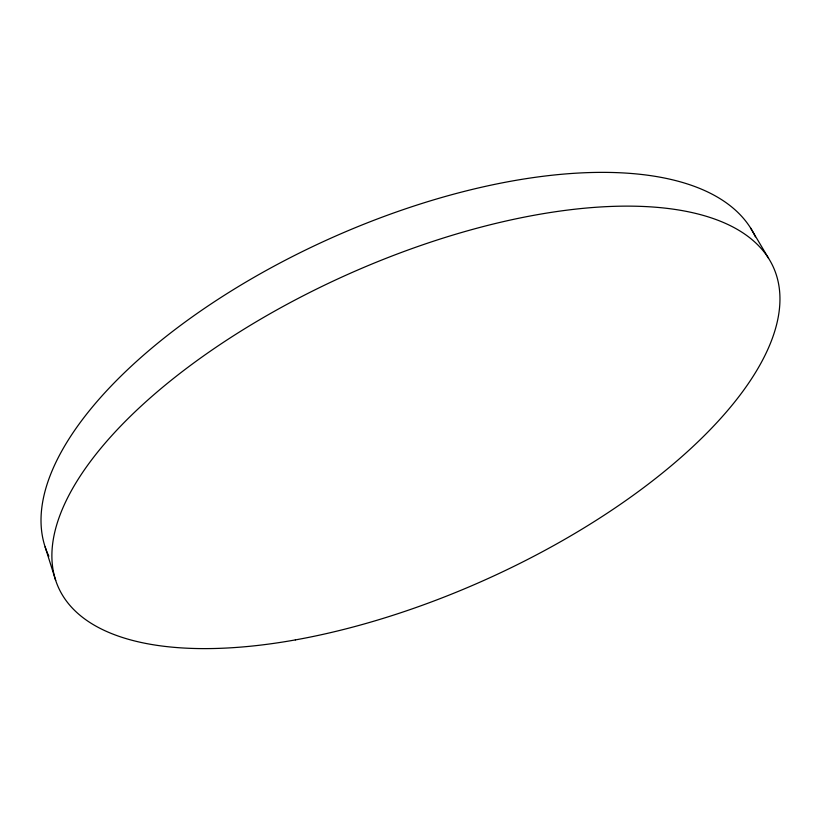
<?xml version="1.0" encoding="UTF-8"?>
<svg xmlns="http://www.w3.org/2000/svg" width="821" height="821" viewBox="0 0 821 821"><rect width="100%" height="100%" fill="white"/><g stroke="black" fill="none" stroke-linecap="round" stroke-linejoin="round"><path stroke-width="1.23" d="M750.548 227.951L768.569 258.287M45.124 546.889L55.695 580.447M48.87 556.217A387.686 173.098 -24.1 0 1 47.495 553.18M47.064 552.153A387.686 173.098 -24.1 0 1 332.638 237.392A387.686 173.098 -24.1 0 1 755.382 236.828M295.355 639.908A391.699 167.463 -24.1 0 0 773.669 267.872A391.699 167.463 -24.1 0 0 178.721 374.335A391.699 167.463 -24.1 0 0 295.355 639.908"/></g></svg>
